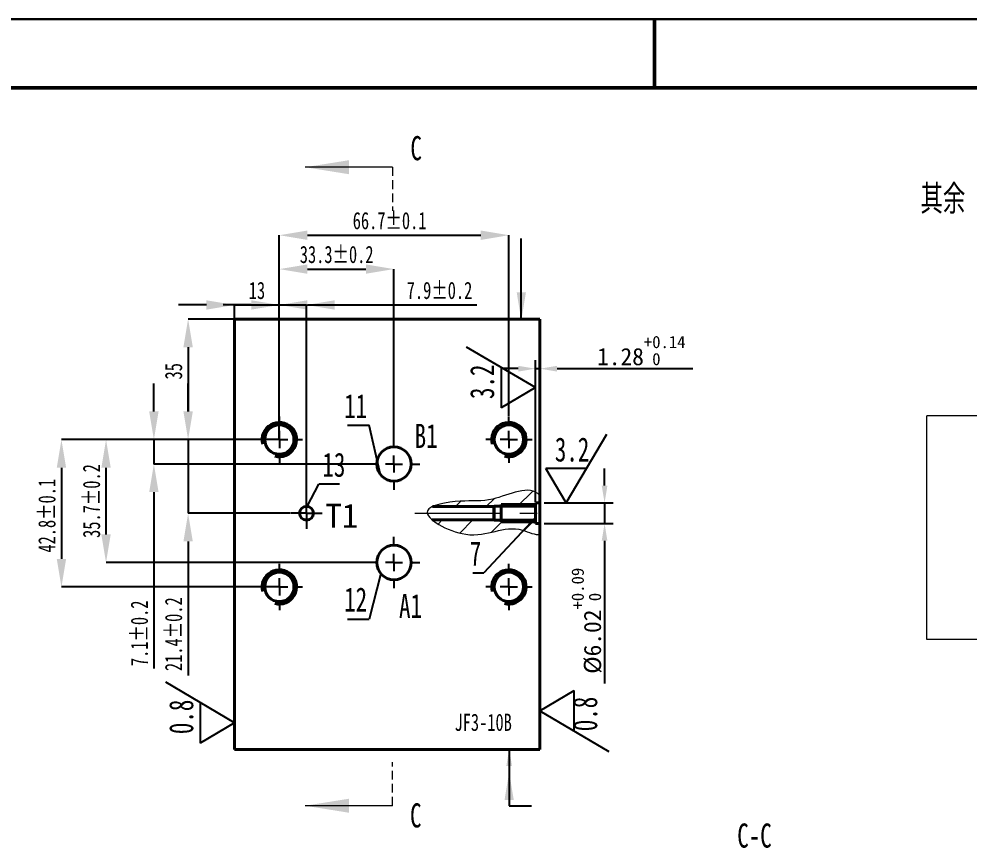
# Model space of a CAD drawing. Header units: millimetres. Extents: x 786 to 1206, y 249 to 546.
# Drawn here: x 903.5 to 1041.5, y 425.5 to 545.9 of the extents above; entities that cross this region are included whole.
import ezdxf

# ---------------------------------------------------------------- set-up
doc = ezdxf.new("R2010")
doc.units = ezdxf.units.MM
for name, pattern in [('ACAD_ISO06W100', [36, 24, -3, 0, -3, 0, -3, 0, -3]), ('CENTERX2', [20.32, 12.7, -2.54, 2.54, -2.54]), ('HIDDEN', [1.905, 1.27, -0.635])]:
    doc.linetypes.add(name, pattern=pattern)
doc.layers.add('10', color=7, linetype='Continuous')
doc.layers.add('虚线', color=7, linetype='ACAD_ISO06W100')
doc.layers.add('总内框线', color=7, linetype='Continuous', lineweight=50)
doc.layers.add('总外框线', color=7, linetype='Continuous', lineweight=30)
doc.styles.add('SLDTEXTSTYLE0', font='TXT', dxfattribs={"width": 0.7})
doc.styles.add('SLDTEXTSTYLE1', font='TXT', dxfattribs={"width": 0.7, "bigfont": 'bigfont'})
doc.dimstyles.new('ISO-25', dxfattribs={"dimtxt": 2.5, "dimasz": 2.5, "dimexe": 1.25, "dimexo": 0.625, "dimtad": 1, "dimtxsty": 'Standard', "dimcen": 2.5, "dimadec": 0, "dimazin": 0, "dimtfac": 1, "dimtmove": 0, "dimatfit": 3, "dimfxl": 1, "dimarcsym": 0})
doc.dimstyles.new('SLDDIMSTYLE1', dxfattribs={"dimtxt": 0.18, "dimasz": 4.08, "dimexe": 0, "dimexo": 0.0625, "dimgap": 0, "dimtad": 0, "dimtih": 1, "dimtoh": 1, "dimdec": 0, "dimrnd": 1e-09, "dimzin": 0, "dimdsep": 46, "dimtxsty": 'Standard', "dimblk1": 'NONE', "dimblk2": 'NONE', "dimsah": 1, "dimcen": 0.09, "dimadec": 0, "dimazin": 0, "dimtfac": 4.08, "dimtdec": 0, "dimtofl": 0, "dimtmove": 0, "dimatfit": 3, "dimldrblk": 'NONE', "dimfxl": 1, "dimfrac": 2, "dimtolj": 1, "dimtzin": 0, "dimarcsym": 0})
doc.dimstyles.new('SLDDIMSTYLE2', dxfattribs={"dimtxt": 3.5, "dimasz": 4.08, "dimexe": 0, "dimexo": 0.0625, "dimgap": 0.875, "dimtad": 2, "dimlfac": 2, "dimrnd": 1e-09, "dimzin": 12, "dimdsep": 46, "dimtxsty": 'SLDTEXTSTYLE0', "dimsah": 1, "dimcen": 0.09, "dimadec": 0, "dimazin": 3, "dimtfac": 1, "dimtmove": 0, "dimatfit": 0, "dimfxl": 1, "dimfrac": 2, "dimtolj": 1, "dimtzin": 12, "dimarcsym": 0})
doc.dimstyles.new('SLDDIMSTYLE3', dxfattribs={"dimtxt": 3.5, "dimasz": 4.08, "dimexe": 0, "dimexo": 0.0625, "dimgap": 0.875, "dimtad": 2, "dimlfac": 2, "dimrnd": 1e-09, "dimzin": 4, "dimdsep": 46, "dimtxsty": 'SLDTEXTSTYLE0', "dimsah": 1, "dimcen": 0.09, "dimadec": 0, "dimazin": 1, "dimtol": 1, "dimtp": 0.1, "dimtm": 0.1, "dimtfac": 1, "dimtmove": 0, "dimatfit": 0, "dimfxl": 1, "dimfrac": 2, "dimtolj": 1, "dimtzin": 0, "dimarcsym": 0})
doc.dimstyles.new('SLDDIMSTYLE4', dxfattribs={"dimtxt": 3.5, "dimasz": 4.08, "dimexe": 0, "dimexo": 0.0625, "dimgap": 0.875, "dimtad": 2, "dimlfac": 2, "dimrnd": 1e-09, "dimzin": 4, "dimdsep": 46, "dimtxsty": 'SLDTEXTSTYLE0', "dimsah": 1, "dimcen": 0.09, "dimadec": 0, "dimazin": 1, "dimtol": 1, "dimtp": 0.2, "dimtm": 0.2, "dimtfac": 1, "dimtmove": 0, "dimatfit": 0, "dimfxl": 1, "dimfrac": 2, "dimtolj": 1, "dimtzin": 0, "dimarcsym": 0})
doc.dimstyles.new('SLDDIMSTYLE8', dxfattribs={"dimtxt": 0.18, "dimasz": 4.08, "dimexe": 0, "dimexo": 0.0625, "dimgap": 0, "dimtad": 0, "dimtih": 1, "dimtoh": 1, "dimdec": 0, "dimrnd": 1e-09, "dimzin": 0, "dimdsep": 46, "dimtxsty": 'Standard', "dimsah": 1, "dimcen": 0.09, "dimadec": 0, "dimazin": 0, "dimtfac": 4.08, "dimtdec": 0, "dimtofl": 0, "dimtmove": 0, "dimatfit": 3, "dimfxl": 1, "dimfrac": 2, "dimtolj": 1, "dimtzin": 0, "dimarcsym": 0})
pattern_1 = [(45, (733.235, 254.895), (-2.245064, 2.245064), [])]

# ---------------------------------------------------------------- blocks, each defined once
blk = doc.blocks.new('*D138')
at = {"layer": '10', "color": 0, "lineweight": -2, "transparency": 16777216}
for p, q in [((930.75, 504.38), (926.67, 504.38)), ((934.83, 502.39), (934.83, 504.38)), ((934.83, 504.38), (941.33, 504.38)), ((941.33, 484.89), (941.33, 504.38)), ((945.41, 504.38), (949.49, 504.38))]:
    blk.add_line(p, q, dxfattribs=at)
at = {"layer": '10', "color": 0, "transparency": 16777216}
for points in [[(930.75, 505.06), (930.75, 503.7), (934.83, 504.38)], [(945.41, 505.06), (945.41, 503.7), (941.33, 504.38)]]:
    blk.add_solid(points, dxfattribs=at)
at = {"layer": 'Defpoints', "color": 0, "transparency": 16777216}
for p in [(941.33, 504.38), (934.83, 502.33), (941.33, 484.83)]:
    blk.add_point(p, dxfattribs=at)
at = {"layer": '10', "color": 0, "transparency": 16777216, "insert": (938.08, 507.75), "char_height": 3.5, "attachment_point": 2, "style": 'SLDTEXTSTYLE0'}
blk.add_mtext('\\A1;{\\H0.71429x;13}', dxfattribs=at)
blk = doc.blocks.new('*D139')
at = {"layer": '10', "color": 0, "lineweight": -2, "transparency": 16777216}
for p, q in [((941.33, 484.89), (941.33, 514.51)), ((945.41, 514.51), (970.6, 514.51)), ((974.68, 488.27), (974.68, 514.51))]:
    blk.add_line(p, q, dxfattribs=at)
at = {"layer": '10', "color": 0, "transparency": 16777216}
for points in [[(945.41, 515.19), (945.41, 513.83), (941.33, 514.51)], [(970.6, 515.19), (970.6, 513.83), (974.68, 514.51)]]:
    blk.add_solid(points, dxfattribs=at)
at = {"layer": 'Defpoints', "color": 0, "transparency": 16777216}
for p in [(974.68, 514.51), (974.68, 488.21), (941.33, 484.83)]:
    blk.add_point(p, dxfattribs=at)
at = {"layer": '10', "color": 0, "transparency": 16777216, "insert": (957.35, 517.88), "char_height": 3.5, "attachment_point": 2, "style": 'SLDTEXTSTYLE0'}
blk.add_mtext('\\A1;{\\H0.71429x;66.7±0.1}', dxfattribs=at)
blk = doc.blocks.new('*D140')
at = {"layer": '10', "color": 0, "lineweight": -2, "transparency": 16777216}
for p, q in [((941.33, 484.89), (941.33, 509.59)), ((945.41, 509.59), (953.9, 509.59)), ((957.98, 485.09), (957.98, 509.59))]:
    blk.add_line(p, q, dxfattribs=at)
at = {"layer": '10', "color": 0, "transparency": 16777216}
for points in [[(945.41, 510.27), (945.41, 508.91), (941.33, 509.59)], [(953.9, 510.27), (953.9, 508.91), (957.98, 509.59)]]:
    blk.add_solid(points, dxfattribs=at)
at = {"layer": 'Defpoints', "color": 0, "transparency": 16777216}
for p in [(957.98, 509.59), (941.33, 484.83), (957.98, 485.03)]:
    blk.add_point(p, dxfattribs=at)
at = {"layer": '10', "color": 0, "transparency": 16777216, "insert": (949.66, 512.97), "char_height": 3.5, "attachment_point": 2, "style": 'SLDTEXTSTYLE0'}
blk.add_mtext('\\A1;{\\H0.71429x;33.3±0.2}', dxfattribs=at)
blk = doc.blocks.new('*D141')
at = {"layer": '10', "color": 0, "lineweight": -2, "transparency": 16777216}
for p, q in [((937.25, 504.38), (933.17, 504.38)), ((941.33, 484.89), (941.33, 504.38)), ((941.33, 504.38), (945.28, 504.38)), ((945.28, 476.44), (945.28, 504.38)), ((949.36, 504.38), (970, 504.38))]:
    blk.add_line(p, q, dxfattribs=at)
at = {"layer": '10', "color": 0, "transparency": 16777216}
for points in [[(937.25, 505.06), (937.25, 503.7), (941.33, 504.38)], [(949.36, 505.06), (949.36, 503.7), (945.28, 504.38)]]:
    blk.add_solid(points, dxfattribs=at)
at = {"layer": 'Defpoints', "color": 0, "transparency": 16777216}
for p in [(945.28, 504.38), (941.33, 484.83), (945.28, 476.38)]:
    blk.add_point(p, dxfattribs=at)
at = {"layer": '10', "color": 0, "transparency": 16777216, "insert": (964.6, 507.75), "char_height": 3.5, "attachment_point": 2, "style": 'SLDTEXTSTYLE0'}
blk.add_mtext('\\A1;{\\H0.71429x;7.9±0.2}', dxfattribs=at)
blk = doc.blocks.new('*D142')
at = {"layer": '10', "color": 0, "lineweight": -2, "transparency": 16777216}
for p, q in [((934.77, 502.33), (928.08, 502.33)), ((928.08, 498.25), (928.08, 488.91)), ((941.27, 484.83), (928.08, 484.83))]:
    blk.add_line(p, q, dxfattribs=at)
at = {"layer": '10', "color": 0, "transparency": 16777216}
for points in [[(927.4, 498.25), (928.76, 498.25), (928.08, 502.33)], [(927.4, 488.91), (928.76, 488.91), (928.08, 484.83)]]:
    blk.add_solid(points, dxfattribs=at)
at = {"layer": 'Defpoints', "color": 0, "transparency": 16777216}
for p in [(934.83, 502.33), (928.08, 484.83), (941.33, 484.83)]:
    blk.add_point(p, dxfattribs=at)
at = {"layer": '10', "color": 0, "transparency": 16777216, "insert": (924.71, 494.75), "char_height": 3.5, "attachment_point": 2, "rotation": 90, "style": 'SLDTEXTSTYLE0'}
blk.add_mtext('\\A1;{\\H0.71429x;35}', dxfattribs=at)
blk = doc.blocks.new('*D143')
at = {"layer": '10', "color": 0, "lineweight": -2, "transparency": 16777216}
for p, q in [((928.08, 488.91), (928.08, 492.99)), ((941.27, 484.83), (928.08, 484.83)), ((928.08, 484.83), (928.08, 474.13)), ((942.97, 474.13), (928.08, 474.13)), ((928.08, 470.05), (928.08, 450.59))]:
    blk.add_line(p, q, dxfattribs=at)
at = {"layer": '10', "color": 0, "transparency": 16777216}
for points in [[(927.4, 488.91), (928.76, 488.91), (928.08, 484.83)], [(927.4, 470.05), (928.76, 470.05), (928.08, 474.13)]]:
    blk.add_solid(points, dxfattribs=at)
at = {"layer": 'Defpoints', "color": 0, "transparency": 16777216}
for p in [(941.33, 484.83), (928.08, 474.13), (943.03, 474.13)]:
    blk.add_point(p, dxfattribs=at)
at = {"layer": '10', "color": 0, "transparency": 16777216, "insert": (924.71, 456.57), "char_height": 3.5, "attachment_point": 2, "rotation": 90, "style": 'SLDTEXTSTYLE0'}
blk.add_mtext('\\A1;{\\H0.71429x;21.4±0.2}', dxfattribs=at)
blk = doc.blocks.new('*D144')
at = {"layer": '10', "color": 0, "lineweight": -2, "transparency": 16777216}
for p, q in [((941.27, 484.83), (909.68, 484.83)), ((909.68, 480.75), (909.68, 467.51)), ((941.27, 463.43), (909.68, 463.43))]:
    blk.add_line(p, q, dxfattribs=at)
at = {"layer": '10', "color": 0, "transparency": 16777216}
for points in [[(909, 480.75), (910.36, 480.75), (909.68, 484.83)], [(909, 467.51), (910.36, 467.51), (909.68, 463.43)]]:
    blk.add_solid(points, dxfattribs=at)
at = {"layer": 'Defpoints', "color": 0, "transparency": 16777216}
for p in [(941.33, 484.83), (909.68, 463.43), (941.33, 463.43)]:
    blk.add_point(p, dxfattribs=at)
at = {"layer": '10', "color": 0, "transparency": 16777216, "insert": (906.31, 473.77), "char_height": 3.5, "attachment_point": 2, "rotation": 90, "style": 'SLDTEXTSTYLE0'}
blk.add_mtext('\\A1;{\\H0.71429x;42.8±0.1}', dxfattribs=at)
blk = doc.blocks.new('*D145')
at = {"layer": '10', "color": 0, "lineweight": -2, "transparency": 16777216}
for p, q in [((941.27, 484.83), (916.16, 484.83)), ((916.16, 471.06), (916.16, 480.75)), ((954.17, 466.98), (916.16, 466.98))]:
    blk.add_line(p, q, dxfattribs=at)
at = {"layer": '10', "color": 0, "transparency": 16777216}
for points in [[(915.48, 480.75), (916.84, 480.75), (916.16, 484.83)], [(915.48, 471.06), (916.84, 471.06), (916.16, 466.98)]]:
    blk.add_solid(points, dxfattribs=at)
at = {"layer": 'Defpoints', "color": 0, "transparency": 16777216}
for p in [(916.16, 484.83), (941.33, 484.83), (954.23, 466.98)]:
    blk.add_point(p, dxfattribs=at)
at = {"layer": '10', "color": 0, "transparency": 16777216, "insert": (912.79, 475.91), "char_height": 3.5, "attachment_point": 2, "rotation": 90, "style": 'SLDTEXTSTYLE0'}
blk.add_mtext('\\A1;{\\H0.71429x;35.7±0.2}', dxfattribs=at)
blk = doc.blocks.new('*D146')
at = {"layer": '10', "color": 0, "lineweight": -2, "transparency": 16777216}
for p, q in [((923.11, 488.91), (923.11, 492.99)), ((941.27, 484.83), (923.11, 484.83)), ((923.11, 484.83), (923.11, 481.28)), ((954.17, 481.28), (923.11, 481.28)), ((923.11, 477.2), (923.11, 451.59))]:
    blk.add_line(p, q, dxfattribs=at)
at = {"layer": '10', "color": 0, "transparency": 16777216}
for points in [[(922.43, 488.91), (923.79, 488.91), (923.11, 484.83)], [(922.43, 477.2), (923.79, 477.2), (923.11, 481.28)]]:
    blk.add_solid(points, dxfattribs=at)
at = {"layer": 'Defpoints', "color": 0, "transparency": 16777216}
for p in [(941.33, 484.83), (923.11, 481.28), (954.23, 481.28)]:
    blk.add_point(p, dxfattribs=at)
at = {"layer": '10', "color": 0, "transparency": 16777216, "insert": (919.74, 456.7), "char_height": 3.5, "attachment_point": 2, "rotation": 90, "style": 'SLDTEXTSTYLE0'}
blk.add_mtext('\\A1;{\\H0.71429x;7.1±0.2}', dxfattribs=at)
blk = doc.blocks.new('*D147')
at = {"color": 0, "lineweight": -2, "transparency": 16777216}
for p, q in [((979.18, 501.71), (979.18, 493.88)), ((978.54, 475.81), (978.54, 496.38)), ((976.04, 495.13), (973.54, 495.13)), ((978.54, 495.13), (979.18, 495.13)), ((981.68, 495.13), (1001.39, 495.13))]:
    blk.add_line(p, q, dxfattribs=at)
at = {"color": 0, "transparency": 16777216}
for points in [[(976.04, 495.54), (976.04, 494.71), (978.54, 495.13)], [(981.68, 495.54), (981.68, 494.71), (979.18, 495.13)]]:
    blk.add_solid(points, dxfattribs=at)
at = {"layer": 'Defpoints', "color": 0, "transparency": 16777216}
for p in [(979.18, 502.33), (978.54, 495.13), (978.54, 475.18)]:
    blk.add_point(p, dxfattribs=at)
at = {"color": 0, "transparency": 16777216, "insert": (993.91, 499.89), "char_height": 2.5, "attachment_point": 2}
blk.add_mtext('1.28{\\H0.71x;\\S+0.14^  0;}', dxfattribs=at)
blk = doc.blocks.new('*D148')
at = {"color": 0, "lineweight": -2, "transparency": 16777216}
for p, q in [((988.58, 478.14), (988.58, 480.64)), ((979.81, 475.64), (989.83, 475.64)), ((988.58, 475.64), (988.58, 472.63)), ((979.81, 472.63), (989.83, 472.63)), ((988.58, 470.13), (988.58, 449.41))]:
    blk.add_line(p, q, dxfattribs=at)
at = {"color": 0, "transparency": 16777216}
for points in [[(988.16, 478.14), (988.99, 478.14), (988.58, 475.64)], [(988.16, 470.13), (988.99, 470.13), (988.58, 472.63)]]:
    blk.add_solid(points, dxfattribs=at)
at = {"layer": 'Defpoints', "color": 0, "transparency": 16777216}
for p in [(979.18, 475.64), (979.18, 472.63), (988.58, 472.63)]:
    blk.add_point(p, dxfattribs=at)
at = {"color": 0, "transparency": 16777216, "insert": (983.78, 458.52), "char_height": 2.5, "attachment_point": 2, "rotation": 90}
blk.add_mtext('%%C6.02{\\H0.71429x;\\S+0.09^  0;}', dxfattribs=at)
blk = doc.blocks.new('SW_NOTE_7')
at = {"layer": '10', "color": 0}
blk.add_line((-1.61, 0), (0, 0), dxfattribs=at)
at = {"layer": '10', "color": 0, "insert": (-2.05, 4.55), "char_height": 3.5, "attachment_point": 1, "style": 'SLDTEXTSTYLE0'}
blk.add_mtext('7', dxfattribs=at)
blk = doc.blocks.new('_NONE')
blk = doc.blocks.new('SW_NOTE_8')
at = {"layer": '10', "color": 0}
blk.add_line((2.99, 0), (0, 0), dxfattribs=at)
at = {"layer": '10', "color": 0, "insert": (0.5, 4.57), "char_height": 3.5, "attachment_point": 1, "style": 'SLDTEXTSTYLE0'}
blk.add_mtext('13', dxfattribs=at)
blk = doc.blocks.new('SW_NOTE_9')
at = {"layer": '10', "color": 0}
blk.add_line((-3.16, 0), (0, 0), dxfattribs=at)
at = {"layer": '10', "color": 0, "insert": (-3.65, 4.54), "char_height": 3.5, "attachment_point": 1, "style": 'SLDTEXTSTYLE0'}
blk.add_mtext('11', dxfattribs=at)
blk = doc.blocks.new('SW_NOTE_10')
at = {"layer": '10', "color": 0}
blk.add_line((-3.16, 0), (0, 0), dxfattribs=at)
at = {"layer": '10', "color": 0, "insert": (-3.65, 4.59), "char_height": 3.5, "attachment_point": 1, "style": 'SLDTEXTSTYLE0'}
blk.add_mtext('12', dxfattribs=at)
blk = doc.blocks.new('SW_CENTERMARKSYMBOL_8')
at = {"layer": '10', "color": 0}
for p, q in [((0, 2.5), (0, 3.75)), ((-2.5, 0), (-3.75, 0)), ((0, 0), (-1.25, 0)), ((0, 0), (0, 1.25)), ((0, 0), (0, -1.25)), ((0, 0), (1.25, 0)), ((2.5, 0), (3.75, 0)), ((0, -2.5), (0, -3.75))]:
    blk.add_line(p, q, dxfattribs=at)
blk = doc.blocks.new('SW_CENTERMARKSYMBOL_9')
at = {"layer": '10', "color": 0}
for p, q in [((0, 1.25), (0, 2.25)), ((-1.25, 0), (-2.25, 0)), ((0, 0), (-1.25, 0)), ((0, 0), (0, 1.25)), ((0, 0), (0, -1.25)), ((0, 0), (1.25, 0)), ((1.25, 0), (2.25, 0)), ((0, -1.25), (0, -2.25))]:
    blk.add_line(p, q, dxfattribs=at)
blk = doc.blocks.new('SW_CENTERMARKSYMBOL_10')
at = {"layer": '10', "color": 0}
for p, q in [((0, 2.5), (0, 3.375)), ((-2.5, 0), (-3.375, 0)), ((0, 0), (-1.25, 0)), ((0, 0), (0, 1.25)), ((0, 0), (0, -1.25)), ((0, 0), (1.25, 0)), ((2.5, 0), (3.375, 0)), ((0, -2.5), (0, -3.375))]:
    blk.add_line(p, q, dxfattribs=at)
blk = doc.blocks.new('SW_CENTERMARKSYMBOL_11')
at = {"layer": '10', "color": 0}
for p, q in [((0, 2.5), (0, 3.375)), ((-2.5, 0), (-3.375, 0)), ((0, 0), (-1.25, 0)), ((0, 0), (0, 1.25)), ((0, 0), (0, -1.25)), ((0, 0), (1.25, 0)), ((2.5, 0), (3.375, 0)), ((0, -2.5), (0, -3.375))]:
    blk.add_line(p, q, dxfattribs=at)
blk = doc.blocks.new('SW_CENTERMARKSYMBOL_12')
at = {"layer": '10', "color": 0}
for p, q in [((0, 2.5), (0, 3.375)), ((-2.5, 0), (-3.375, 0)), ((0, 0), (-1.25, 0)), ((0, 0), (0, 1.25)), ((0, 0), (0, -1.25)), ((0, 0), (1.25, 0)), ((2.5, 0), (3.375, 0)), ((0, -2.5), (0, -3.375))]:
    blk.add_line(p, q, dxfattribs=at)
blk = doc.blocks.new('SW_CENTERMARKSYMBOL_13')
at = {"layer": '10', "color": 0}
for p, q in [((0, 2.5), (0, 3.375)), ((-2.5, 0), (-3.375, 0)), ((0, 0), (-1.25, 0)), ((0, 0), (0, 1.25)), ((0, 0), (0, -1.25)), ((0, 0), (1.25, 0)), ((2.5, 0), (3.375, 0)), ((0, -2.5), (0, -3.375))]:
    blk.add_line(p, q, dxfattribs=at)
blk = doc.blocks.new('SW_CENTERMARKSYMBOL_14')
at = {"layer": '10', "color": 0}
for p, q in [((0, 2.5), (0, 3.75)), ((-2.5, 0), (-3.75, 0)), ((0, 0), (-1.25, 0)), ((0, 0), (0, 1.25)), ((0, 0), (0, -1.25)), ((0, 0), (1.25, 0)), ((2.5, 0), (3.75, 0)), ((0, -2.5), (0, -3.75))]:
    blk.add_line(p, q, dxfattribs=at)
blk = doc.blocks.new('SW_SFSYMBOL_6')
at = {"layer": '10', "color": 0}
for p, q in [((5, 1.65), (-5, 7.55)), ((0, 4.6), (0, -1.3)), ((5, 1.65), (0, -1.3))]:
    blk.add_line(p, q, dxfattribs=at)
at = {"layer": '10', "color": 0, "insert": (-4.51, 0), "char_height": 3.5, "attachment_point": 1, "rotation": 90, "style": 'SLDTEXTSTYLE0'}
blk.add_mtext('0.8', dxfattribs=at)
blk = doc.blocks.new('SW_SFSYMBOL_7')
at = {"layer": '10', "color": 0}
for p, q in [((-9.33, 2.95), (-4.33, 5.9)), ((-4.33, 0), (-4.33, 5.9)), ((-9.33, 2.95), (0.67, -2.95))]:
    blk.add_line(p, q, dxfattribs=at)
at = {"layer": '10', "color": 0, "insert": (-4.51, 0), "char_height": 3.5, "attachment_point": 1, "rotation": 90, "style": 'SLDTEXTSTYLE0'}
blk.add_mtext('0.8', dxfattribs=at)
blk = doc.blocks.new('SW_SFSYMBOL_8')
at = {"layer": '10', "color": 0}
for p, q in [((1.65, -5), (7.55, 5)), ((1.65, -5), (-1.3, 0)), ((4.6, 0), (-1.3, 0))]:
    blk.add_line(p, q, dxfattribs=at)
at = {"layer": '10', "color": 0, "insert": (0, 4.51), "char_height": 3.5, "attachment_point": 1, "style": 'SLDTEXTSTYLE0'}
blk.add_mtext('3.2', dxfattribs=at)
blk = doc.blocks.new('SW_SFSYMBOL_9')
at = {"layer": '10', "color": 0}
for p, q in [((5, 1.65), (-5, 7.55)), ((0, 4.6), (0, -1.3)), ((5, 1.65), (0, -1.3))]:
    blk.add_line(p, q, dxfattribs=at)
at = {"layer": '10', "color": 0, "insert": (-4.51, 0), "char_height": 3.5, "attachment_point": 1, "rotation": 90, "style": 'SLDTEXTSTYLE0'}
blk.add_mtext('3.2', dxfattribs=at)

msp = doc.modelspace()

# ---------------------------------------------------------------- hatches: boundary and pattern name
at = {"linetype": 'Continuous', "lineweight": 18}
h = msp.add_hatch(dxfattribs=at)
h.set_pattern_fill('ANSI31', style=0)
h.set_pattern_definition(pattern_1)
edge = h.paths.add_edge_path(flags=0)
edge.add_spline(control_points=[(979.1829, 476.6881), (977.6993, 478.4547), (972.5739, 475.5582), (968.4664, 476.1183), (964.5352, 475.5492), (963.5797, 475.0997)], knot_values=[0, 0, 0, 0, 0.17377659, 0.29384609, 0.38372217, 0.38372217, 0.38372217, 0.38372217], weights=[1, 1, 1, 1, 1, 1], degree=3, periodic=0)
edge.add_line((963.5797, 475.0997), (972.5129, 475.0997))
edge.add_spline(control_points=[(972.5129, 475.0997), (972.5229, 475.1169), (972.5329, 475.1341), (972.5429, 475.1513)], knot_values=[0.00740958, 0.00740958, 0.00740958, 0.00740958, 0.00752804, 0.00752804, 0.00752804, 0.00752804], weights=[1, 1, 1, 1], degree=3, periodic=0)
edge.add_line((972.5429, 475.1513), (978.5429, 475.1513))
edge.add_line((978.5429, 475.1513), (978.5429, 475.6358))
edge.add_line((978.5429, 475.6358), (979.1829, 475.6358))
edge.add_line((979.1829, 475.6358), (979.1829, 476.6881))
h = msp.add_hatch(dxfattribs=at)
h.set_pattern_fill('ANSI31', style=0)
h.set_pattern_definition(pattern_1)
edge = h.paths.add_edge_path(flags=0)
edge.add_line((979.1829, 472.6271), (978.5429, 472.6271))
edge.add_line((978.5429, 472.6271), (978.5429, 473.1117))
edge.add_line((978.5429, 473.1117), (972.5429, 473.1117))
edge.add_spline(control_points=[(972.5429, 473.1117), (972.5329, 473.1288), (972.5229, 473.146), (972.5129, 473.1632)], knot_values=[0.00300068, 0.00300068, 0.00300068, 0.00300068, 0.00312004, 0.00312004, 0.00312004, 0.00312004], weights=[1, 1, 1, 1], degree=3, periodic=0)
edge.add_line((972.5129, 473.1632), (963.5489, 473.1632))
edge.add_spline(control_points=[(963.5489, 473.1632), (964.6209, 472.2493), (970.6382, 469.5887), (974.4347, 473.1079), (978.5398, 470.8932), (979.1829, 471.0815)], knot_values=[0.47432561, 0.47432561, 0.47432561, 0.47432561, 0.58329719, 0.79264611, 0.85820709, 0.85820709, 0.85820709, 0.85820709], weights=[1, 1, 1, 1, 1, 1], degree=3, periodic=0)
edge.add_line((979.1829, 471.0815), (979.1829, 472.6271))

# ---------------------------------------------------------------- linework, layer by layer
at = {"color": 7, "linetype": 'Continuous', "lineweight": 18}
for p, q in [((957.7829, 524.3847), (945.0829, 524.3847)), ((957.7829, 431.6583), (945.0829, 431.6583))]:
    msp.add_line(p, q, dxfattribs=at)
at = {"color": 7, "linetype": 'HIDDEN', "lineweight": 18}
for p, q in [((957.7829, 524.3847), (957.7829, 518.0347)), ((957.7829, 431.6583), (957.7829, 438.0083))]:
    msp.add_line(p, q, dxfattribs=at)
at = {"color": 7, "linetype": 'Continuous', "lineweight": 40}
for p, q in [((979.1829, 502.3315), (934.8329, 502.3315)), ((934.8329, 439.8315), (934.8329, 502.3315)), ((979.1829, 502.3315), (979.1829, 476.6881)), ((979.1829, 476.6881), (979.1829, 475.6358)), ((972.5129, 475.0997), (963.5797, 475.0997)), ((972.5129, 473.1632), (972.5129, 475.0997)), ((978.5429, 475.1513), (972.5429, 475.1513)), ((972.5429, 473.1117), (972.5429, 475.1513)), ((978.5429, 475.3815), (973.5429, 475.3815)), ((973.5429, 475.3815), (973.5429, 472.8815)), ((979.1829, 475.6358), (978.5429, 475.6358)), ((978.5429, 475.1513), (978.5429, 475.6358)), ((978.5429, 473.1117), (978.5429, 475.1513)), ((979.1829, 472.6271), (979.1829, 475.6358)), ((963.5489, 473.1632), (972.5129, 473.1632)), ((972.5429, 473.1117), (978.5429, 473.1117)), ((978.5429, 472.8815), (973.5429, 472.8815)), ((978.5429, 472.6271), (978.5429, 473.1117)), ((978.5429, 472.6271), (979.1829, 472.6271)), ((979.1829, 472.6271), (979.1829, 471.0815)), ((979.1829, 471.0815), (979.1829, 439.8315)), ((979.1829, 439.8315), (934.8329, 439.8315))]:
    msp.add_line(p, q, dxfattribs=at)
for centre, radius in [((941.3329, 484.8315), 2.125), ((974.6829, 484.8315), 2.125), ((957.9829, 481.2815), 2.5), ((945.2829, 474.1315), 1), ((957.9829, 466.9815), 2.5), ((941.3329, 463.4315), 2.125), ((974.6829, 463.4315), 2.125)]:
    msp.add_circle(centre, radius, dxfattribs=at)
for centre in [(941.3329, 484.8315), (974.6829, 484.8315), (941.3329, 463.4315), (974.6829, 463.4315)]:
    msp.add_arc(centre, 2.5, 255, 195, dxfattribs=at)
at = {"color": 7, "linetype": 'Continuous', "lineweight": 18}
msp.add_open_spline([(979.1829, 476.6881), (977.6993, 478.4547), (972.5739, 475.5582), (968.0913, 476.1695), (959.8749, 474.7743), (970.0887, 469.0793), (974.4347, 473.1079), (978.5398, 470.8932), (979.1829, 471.0815)], degree=3, knots=[0, 0, 0, 0, 0.173776591, 0.293846089, 0.418761946, 0.583297189, 0.792646109, 0.85820709, 0.85820709, 0.85820709, 0.85820709], dxfattribs=at)
at = {"color": 7, "linetype": 'Continuous', "lineweight": 25}
for points in [[(972.5429, 475.1513), (972.5329, 475.1341), (972.5229, 475.1169), (972.5129, 475.0997)], [(972.5129, 473.1632), (972.5229, 473.146), (972.5329, 473.1288), (972.5429, 473.1117)]]:
    msp.add_open_spline(points, degree=3, dxfattribs=at)
at = {"color": 7, "linetype": 'Continuous', "lineweight": 18}
for points in [[(945.0829, 524.3847), (951.4329, 523.3687), (951.4329, 525.4007)], [(945.0829, 431.6583), (951.4329, 430.6423), (951.4329, 432.6743)]]:
    msp.add_solid(points, dxfattribs=at)
at = {"layer": '10', "linetype": 'CENTERX2', "lineweight": 18}
msp.add_line((961.0164, 474.1315), (981.1829, 474.1315), dxfattribs=at)
at = {"layer": '总内框线'}
for p, q in [((995.8448, 535.9074), (995.8448, 545.9074)), ((795.8448, 535.9074), (1195.8448, 535.9074))]:
    msp.add_line(p, q, dxfattribs=at)
at = {"layer": '总外框线'}
msp.add_line((785.8448, 545.9074), (1205.8448, 545.9074), dxfattribs=at)
at = {"layer": '虚线', "linetype": 'ByBlock', "lineweight": 0}
for p, q in [((1035.4121, 455.7869), (1035.4121, 488.2583)), ((1110.5733, 488.2583), (1035.4121, 488.2583)), ((1110.5733, 455.7869), (1035.4121, 455.7869))]:
    msp.add_line(p, q, dxfattribs=at)

# ---------------------------------------------------------------- block references
at = {"layer": '10'}
for name, p in [('SW_SFSYMBOL_9', (973.5432, 490.7215)), ('SW_NOTE_9', (954.4005, 486.9073)), ('SW_CENTERMARKSYMBOL_11', (941.3329, 484.8315)), ('SW_CENTERMARKSYMBOL_13', (974.6829, 484.8315)), ('SW_CENTERMARKSYMBOL_14', (957.9829, 481.2815)), ('SW_SFSYMBOL_8', (981.3553, 480.6356)), ('SW_NOTE_8', (947.0918, 478.3596)), ('SW_CENTERMARKSYMBOL_9', (945.2829, 474.1315)), ('SW_CENTERMARKSYMBOL_8', (957.9829, 466.9815)), ('SW_NOTE_7', (971.0466, 465.4889)), ('SW_CENTERMARKSYMBOL_12', (941.3329, 463.4315)), ('SW_CENTERMARKSYMBOL_10', (974.6829, 463.4315)), ('SW_NOTE_10', (954.4005, 458.7745)), ('SW_SFSYMBOL_6', (929.8332, 442.0597)), ('SW_SFSYMBOL_7', (988.5137, 442.4811))]:
    msp.add_blockref(name, p, dxfattribs=at)

# ---------------------------------------------------------------- texts
at = {"color": 7, "linetype": 'Continuous', "char_height": 3.5, "attachment_point": 1, "style": 'SLDTEXTSTYLE0'}
for insert in [(960.3755, 528.9031), (960.316, 432.0044)]:
    msp.add_mtext('C', dxfattribs=dict(at, insert=insert))
at = {"insert": (948.0193, 475.518), "char_height": 3.5, "attachment_point": 1}
msp.add_mtext_dynamic_manual_height_columns('T1', width=9.167789, gutter_width=28.4552, heights=[0], dxfattribs=at)
at = {"layer": '10'}
for s, insert, char_height, attachment_point, style in [('其余', (1034.4692, 521.852), 4.23333, 1, 'SLDTEXTSTYLE1'), ('B1', (960.9897, 487.1131), 3.5, 1, 'SLDTEXTSTYLE0'), ('A1', (958.7189, 462.4273), 3.5, 1, 'SLDTEXTSTYLE0'), ('JF3-10B', (966.7768, 445.0264), 2.5, 1, 'SLDTEXTSTYLE0'), ('C-C', (1010.3536, 429.0782), 3.5, 2, 'SLDTEXTSTYLE0')]:
    msp.add_mtext(s, dxfattribs=dict(at, insert=insert, char_height=char_height, attachment_point=attachment_point, style=style))

# ---------------------------------------------------------------- dimensions: what is measured, and where the dimension line sits
dim = msp.add_linear_dim(base=(978.5429, 495.127), p1=(979.1829, 502.3315), p2=(978.5429, 475.1815), text='1.28{\\H0.71x;\\S+0.14^  0;}', dimstyle='ISO-25', override={"dimfxl": 1.25})
dim.commit()
dim.dimension.update_dxf_attribs({"geometry": '*D147', "text_midpoint": (993.9055, 495.127), "dimtype": 160})
dim = msp.add_linear_dim(base=(988.5765, 472.6271), p1=(979.1829, 475.6358), p2=(979.1829, 472.6271), angle=90, text='%%C6.02{\\H0.71429x;\\S+0.09^  0;}', dimstyle='ISO-25', override={"dimfxl": 1.25})
dim.commit()
dim.dimension.update_dxf_attribs({"geometry": '*D148', "text_midpoint": (988.5765, 458.5199), "dimtype": 160})
for base, p1, p2, text, dimstyle, picture, middle in [((974.6829, 514.5095), (941.3329, 484.8315), (974.6829, 488.2065), '{\\H0.71429x;66.7±0.1}', 'SLDDIMSTYLE3', '*D139', (957.3497, 514.5095)), ((957.9829, 509.5945), (941.3329, 484.8315), (957.9829, 485.0315), '{\\H0.71429x;33.3±0.2}', 'SLDDIMSTYLE4', '*D140', (949.6579, 509.5945)), ((945.2829, 504.3779), (941.3329, 484.8315), (945.2829, 476.3815), '{\\H0.71429x;7.9±0.2}', 'SLDDIMSTYLE4', '*D141', (964.6045, 504.3779)), ((941.3329, 504.3779), (934.8329, 502.3315), (941.3329, 484.8315), '{\\H0.71429x;<>}', 'SLDDIMSTYLE2', '*D138', (938.0829, 504.3779))]:
    dim = msp.add_linear_dim(base=base, p1=p1, p2=p2, text=text, dimstyle=dimstyle, dxfattribs=at)
    dim.commit()
    dim.dimension.update_dxf_attribs({"geometry": picture, "text_midpoint": middle, "dimtype": 160})
for base, p1, p2, text, dimstyle, picture, middle in [((928.084, 484.8315), (934.8329, 502.3315), (941.3329, 484.8315), '{\\H0.71429x;<>}', 'SLDDIMSTYLE2', '*D142', (928.084, 494.7499)), ((923.1144, 481.2815), (941.3329, 484.8315), (954.2329, 481.2815), '{\\H0.71429x;7.1±0.2}', 'SLDDIMSTYLE4', '*D146', (923.1144, 456.6958)), ((928.084, 474.1315), (941.3329, 484.8315), (943.0329, 474.1315), '{\\H0.71429x;21.4±0.2}', 'SLDDIMSTYLE4', '*D143', (928.084, 456.5725)), ((916.1643, 484.8315), (954.2329, 466.9815), (941.3329, 484.8315), '{\\H0.71429x;35.7±0.2}', 'SLDDIMSTYLE4', '*D145', (916.1643, 475.9065)), ((909.6812, 463.4315), (941.3329, 484.8315), (941.3329, 463.4315), '{\\H0.71429x;42.8±0.1}', 'SLDDIMSTYLE3', '*D144', (909.6812, 473.7692))]:
    dim = msp.add_linear_dim(base=base, p1=p1, p2=p2, angle=90, text=text, dimstyle=dimstyle, dxfattribs=at)
    dim.commit()
    dim.dimension.update_dxf_attribs({"geometry": picture, "text_midpoint": middle, "dimtype": 160})

# ---------------------------------------------------------------- leaders
msp.add_leader([(974.7161, 439.9173), (974.7161, 431.684)], dimstyle='ISO-25', override={"dimgap": 0.625, "dimtad": 0, "dimfxl": 1.25})
for points in [[(976.4835, 502.1386), (976.4835, 514.0403)], [(974.7161, 436.5706), (974.7161, 431.6614), (977.9588, 431.6614)]]:
    msp.add_leader(points, dimstyle='SLDDIMSTYLE8', dxfattribs=at)
at = {"layer": '10', "has_arrowhead": 0}
for points in [[(956.0407, 479.7074), (954.4005, 486.9073)], [(945.3907, 475.1256), (947.0918, 478.3596)], [(978.5429, 473.5396), (971.0466, 465.4889)], [(956.0551, 465.3897), (954.4005, 458.7745)]]:
    msp.add_leader(points, dimstyle='SLDDIMSTYLE1', dxfattribs=at)

doc.saveas('drawing.dxf')
